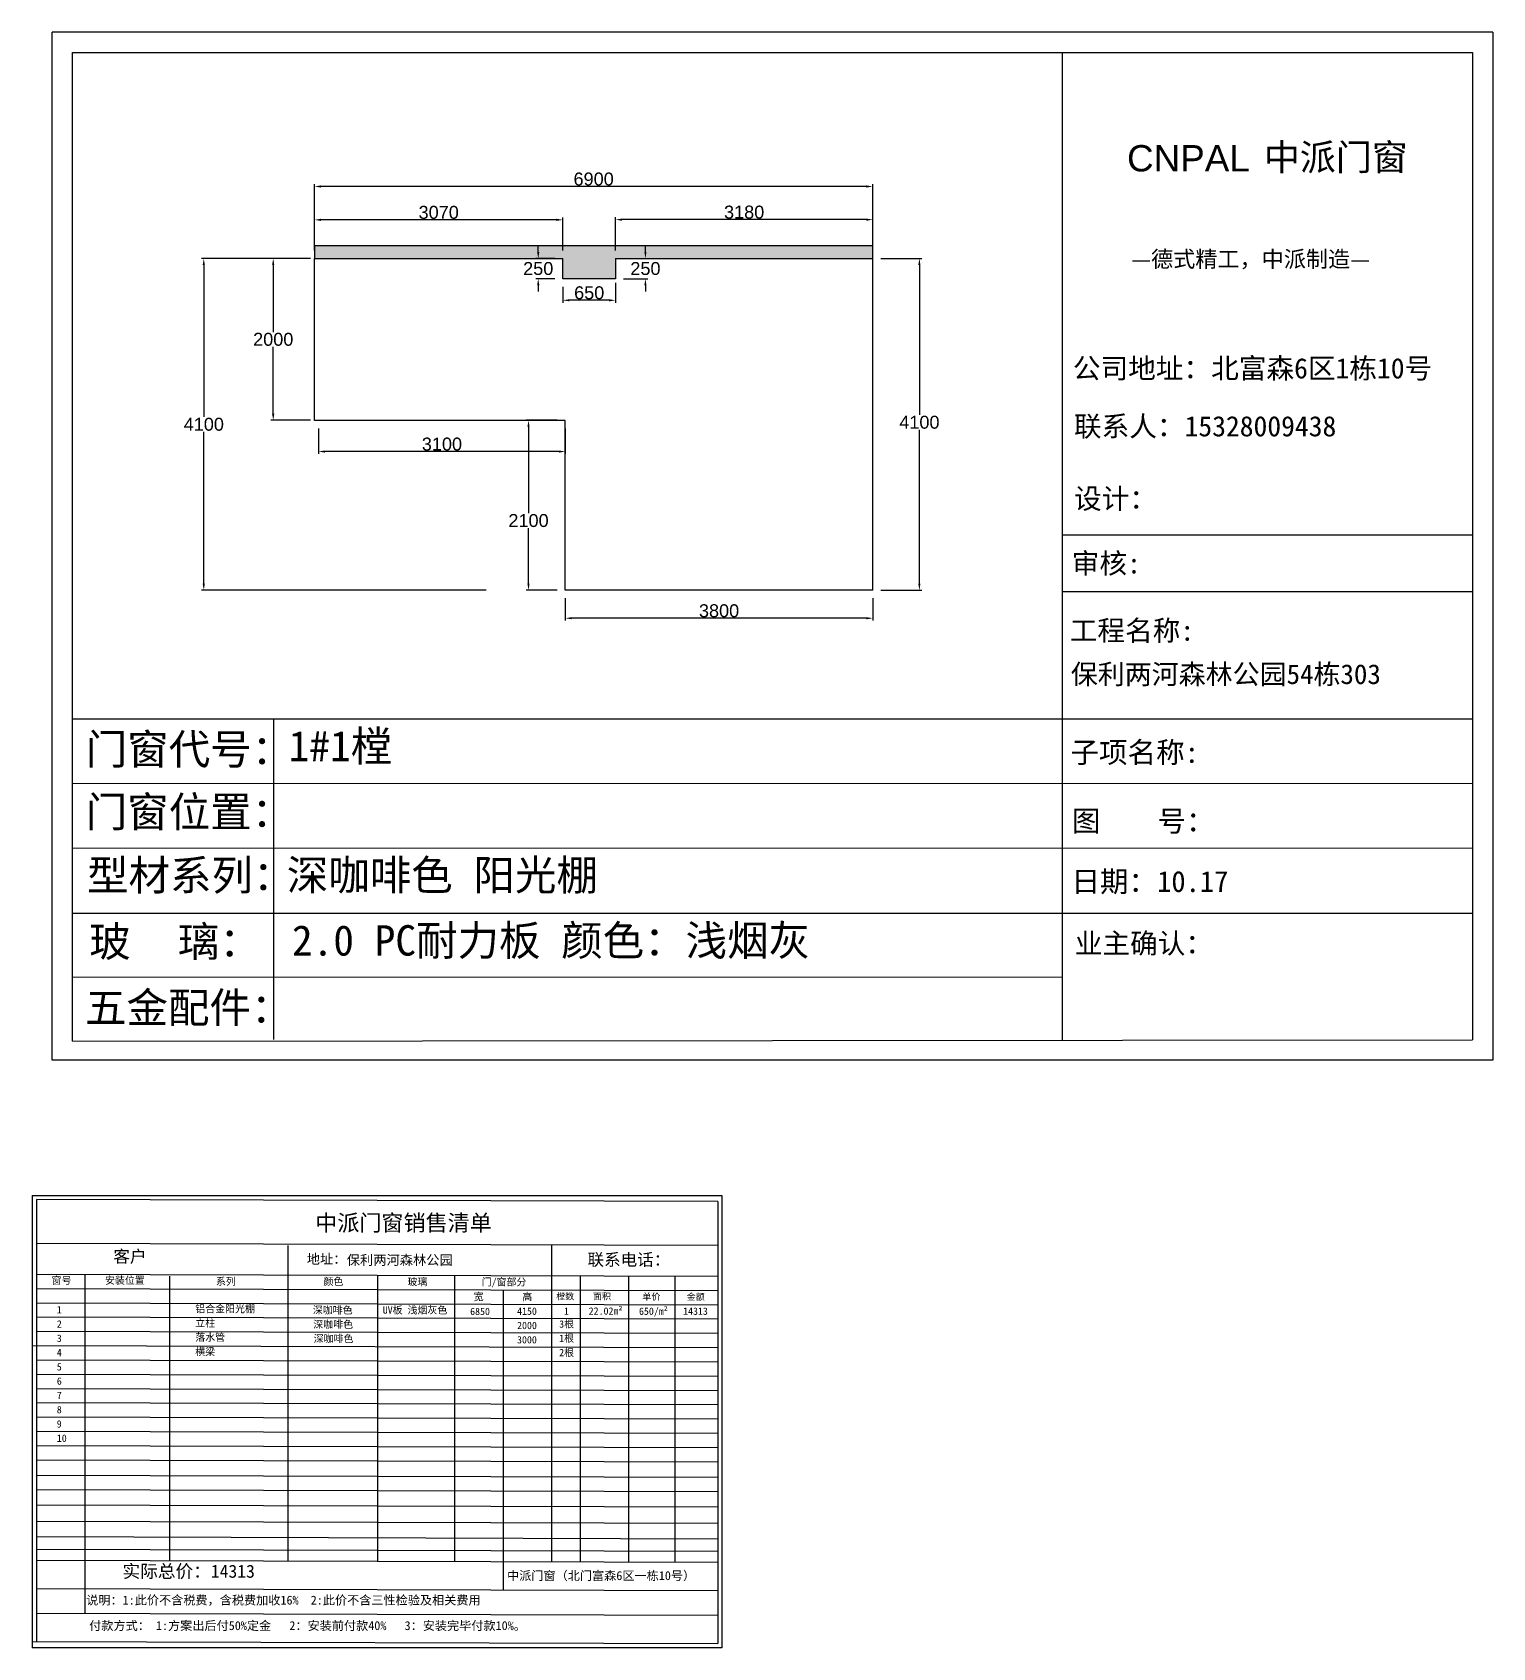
# Model space of a CAD drawing. Header units: inches. Extents: x -138455 to 599497, y -747149 to 13167.
# Drawn here: x 293106 to 311155, y -411994 to -392029 of the extents above; entities that cross this region are included whole.
import ezdxf

# ---------------------------------------------------------------- set-up
doc = ezdxf.new("R2010")
doc.units = ezdxf.units.IN
doc.header["$MEASUREMENT"] = 0
doc.header["$PDMODE"] = 35
doc.header["$PDSIZE"] = -3
doc.layers.add('0 @ 1', color=7, linetype='Continuous')
doc.styles.add('Annotative', font='arialbd.ttf')
doc.styles.add('MtXpl_', font='')
doc.styles.get("Standard").update_dxf_attribs({"font": 'arial.ttf'})
doc.styles.get('MtXpl_').set_extended_font_data('SimSun')
doc.dimstyles.get("Standard").update_dxf_attribs({"dimtxt": 80, "dimasz": 70, "dimexe": 40, "dimexo": 80, "dimgap": 0, "dimtad": 1, "dimtih": 1, "dimtoh": 1, "dimdec": 0, "dimzin": 0, "dimdsep": 46, "dimtxsty": 'Standard', "dimcen": 0.09, "dimadec": 0, "dimazin": 0, "dimtfac": 1, "dimtdec": 0, "dimtofl": 0, "dimtmove": 0, "dimatfit": 3, "dimfxl": 0, "dimtolj": 1, "dimtzin": 0, "dimarcsym": 0})

# ---------------------------------------------------------------- blocks, each defined once
blk = doc.blocks.new('*D1782')
at = {"color": 0, "lineweight": -2, "transparency": 16777216}
for p, q in [((303594, -394824), (304100, -394824)), ((304070, -394904), (304070, -396758)), ((304070, -398844), (304070, -396941)), ((303594, -398924), (304100, -398924))]:
    blk.add_line(p, q, dxfattribs=at)
at = {"color": 0, "transparency": 16777216}
for points in [[(304056, -394904), (304083, -394904), (304070, -394824)], [(304056, -398844), (304083, -398844), (304070, -398924)]]:
    blk.add_solid(points, dxfattribs=at)
at = {"layer": 'Defpoints', "color": 0, "transparency": 16777216}
for p in [(303494, -394824), (304070, -394824), (303494, -398924)]:
    blk.add_point(p, dxfattribs=at)
at = {"color": 0, "transparency": 16777216, "insert": (304070, -396849), "char_height": 160, "attachment_point": 5}
blk.add_mtext('\\A1;4100', dxfattribs=at)
blk = doc.blocks.new('*D1783')
at = {"color": 0, "lineweight": -2, "transparency": 16777216}
for p, q in [((299694, -399024), (299694, -399300)), ((303494, -399024), (303494, -399300)), ((303414, -399270), (299774, -399270))]:
    blk.add_line(p, q, dxfattribs=at)
at = {"color": 0, "transparency": 16777216}
for points in [[(299774, -399257), (299774, -399284), (299694, -399270)], [(303414, -399257), (303414, -399284), (303494, -399270)]]:
    blk.add_solid(points, dxfattribs=at)
at = {"layer": 'Defpoints', "color": 0, "transparency": 16777216}
for p in [(299694, -398924), (303494, -398924), (299694, -399270)]:
    blk.add_point(p, dxfattribs=at)
at = {"color": 0, "transparency": 16777216, "insert": (301594, -399179), "char_height": 160, "attachment_point": 5}
blk.add_mtext('\\A1;3800', dxfattribs=at)
blk = doc.blocks.new('*D1784')
at = {"color": 0, "lineweight": -2, "transparency": 16777216}
for p, q in [((299594, -396824), (299209, -396824)), ((299239, -396904), (299239, -397973)), ((299239, -398844), (299239, -398156)), ((299594, -398924), (299209, -398924))]:
    blk.add_line(p, q, dxfattribs=at)
at = {"color": 0, "transparency": 16777216}
for points in [[(299225, -396904), (299252, -396904), (299239, -396824)], [(299225, -398844), (299252, -398844), (299239, -398924)]]:
    blk.add_solid(points, dxfattribs=at)
at = {"layer": 'Defpoints', "color": 0, "transparency": 16777216}
for p in [(299239, -396824), (299694, -396824), (299694, -398924)]:
    blk.add_point(p, dxfattribs=at)
at = {"color": 0, "transparency": 16777216, "insert": (299239, -398064), "char_height": 160, "attachment_point": 5}
blk.add_mtext('\\A1;2100', dxfattribs=at)
blk = doc.blocks.new('*D1785')
at = {"color": 0, "lineweight": -2, "transparency": 16777216}
for p, q in [((296644, -396924), (296644, -397240)), ((299694, -396924), (299694, -397240)), ((299614, -397210), (296724, -397210))]:
    blk.add_line(p, q, dxfattribs=at)
at = {"color": 0, "transparency": 16777216}
for points in [[(296724, -397197), (296724, -397224), (296644, -397210)], [(299614, -397197), (299614, -397224), (299694, -397210)]]:
    blk.add_solid(points, dxfattribs=at)
at = {"layer": 'Defpoints', "color": 0, "transparency": 16777216}
for p in [(296644, -396824), (299694, -396824), (296644, -397210)]:
    blk.add_point(p, dxfattribs=at)
at = {"color": 0, "transparency": 16777216, "insert": (298169, -397119), "char_height": 160, "attachment_point": 5}
blk.add_mtext('\\A1;3100', dxfattribs=at)
blk = doc.blocks.new('*D1786')
at = {"color": 0, "lineweight": -2, "transparency": 16777216}
for p, q in [((296544, -394824), (296054, -394824)), ((296084, -394904), (296084, -395733)), ((296084, -396744), (296084, -395916)), ((296544, -396824), (296054, -396824))]:
    blk.add_line(p, q, dxfattribs=at)
at = {"color": 0, "transparency": 16777216}
for points in [[(296070, -394904), (296097, -394904), (296084, -394824)], [(296070, -396744), (296097, -396744), (296084, -396824)]]:
    blk.add_solid(points, dxfattribs=at)
at = {"layer": 'Defpoints', "color": 0, "transparency": 16777216}
for p in [(296084, -394824), (296644, -394824), (296644, -396824)]:
    blk.add_point(p, dxfattribs=at)
at = {"color": 0, "transparency": 16777216, "insert": (296084, -395824), "char_height": 160, "attachment_point": 5}
blk.add_mtext('\\A1;2000', dxfattribs=at)
blk = doc.blocks.new('*D1787')
at = {"color": 0, "lineweight": -2, "transparency": 16777216}
for p, q in [((296594, -394724), (296594, -393904)), ((303494, -394724), (303494, -393904)), ((303414, -393934), (296674, -393934))]:
    blk.add_line(p, q, dxfattribs=at)
at = {"color": 0, "transparency": 16777216}
for points in [[(296674, -393921), (296674, -393948), (296594, -393934)], [(303414, -393921), (303414, -393948), (303494, -393934)]]:
    blk.add_solid(points, dxfattribs=at)
at = {"layer": 'Defpoints', "color": 0, "transparency": 16777216}
for p in [(296594, -393934), (296594, -394824), (303494, -394824)]:
    blk.add_point(p, dxfattribs=at)
at = {"color": 0, "transparency": 16777216, "insert": (300044, -393843), "char_height": 160, "attachment_point": 5}
blk.add_mtext('\\A1;6900', dxfattribs=at)
blk = doc.blocks.new('*D1836')
at = {"color": 0, "lineweight": -2, "transparency": 16777216}
for p, q in [((300684, -394744), (300684, -394664)), ((300414, -394824), (300714, -394824)), ((300414, -395074), (300714, -395074)), ((300684, -395154), (300684, -395234))]:
    blk.add_line(p, q, dxfattribs=at)
at = {"color": 0, "transparency": 16777216}
for points in [[(300671, -394744), (300697, -394744), (300684, -394824)], [(300671, -395154), (300697, -395154), (300684, -395074)]]:
    blk.add_solid(points, dxfattribs=at)
at = {"layer": 'Defpoints', "color": 0, "transparency": 16777216}
for p in [(300314, -394824), (300314, -395074), (300684, -395074)]:
    blk.add_point(p, dxfattribs=at)
at = {"color": 0, "transparency": 16777216, "insert": (300684, -394949), "char_height": 160, "attachment_point": 5}
blk.add_mtext('\\A1;250', dxfattribs=at)
blk = doc.blocks.new('*D1837')
at = {"color": 0, "lineweight": -2, "transparency": 16777216}
for p, q in [((299664, -395174), (299664, -395371)), ((300314, -395124), (300314, -395371)), ((300234, -395341), (299744, -395341))]:
    blk.add_line(p, q, dxfattribs=at)
at = {"color": 0, "transparency": 16777216}
for points in [[(299744, -395328), (299744, -395354), (299664, -395341)], [(300234, -395328), (300234, -395354), (300314, -395341)]]:
    blk.add_solid(points, dxfattribs=at)
at = {"layer": 'Defpoints', "color": 0, "transparency": 16777216}
for p in [(299664, -395074), (300314, -395024), (299664, -395341)]:
    blk.add_point(p, dxfattribs=at)
at = {"color": 0, "transparency": 16777216, "insert": (299989, -395249), "char_height": 160, "attachment_point": 5}
blk.add_mtext('\\A1;650', dxfattribs=at)
blk = doc.blocks.new('*D1838')
at = {"color": 0, "lineweight": -2, "transparency": 16777216}
for p, q in [((299359, -394744), (299359, -394664)), ((299564, -394824), (299329, -394824)), ((299564, -395074), (299329, -395074)), ((299359, -395154), (299359, -395234))]:
    blk.add_line(p, q, dxfattribs=at)
at = {"color": 0, "transparency": 16777216}
for points in [[(299346, -394744), (299373, -394744), (299359, -394824)], [(299346, -395154), (299373, -395154), (299359, -395074)]]:
    blk.add_solid(points, dxfattribs=at)
at = {"layer": 'Defpoints', "color": 0, "transparency": 16777216}
for p in [(299359, -394824), (299664, -394824), (299664, -395074)]:
    blk.add_point(p, dxfattribs=at)
at = {"color": 0, "transparency": 16777216, "insert": (299359, -394949), "char_height": 160, "attachment_point": 5}
blk.add_mtext('\\A1;250', dxfattribs=at)
blk = doc.blocks.new('*D1839')
at = {"color": 0, "lineweight": -2, "transparency": 16777216}
for p, q in [((300314, -394724), (300314, -394314)), ((303414, -394344), (300394, -394344)), ((303494, -394724), (303494, -394314))]:
    blk.add_line(p, q, dxfattribs=at)
at = {"color": 0, "transparency": 16777216}
for points in [[(300394, -394331), (300394, -394358), (300314, -394344)], [(303414, -394331), (303414, -394358), (303494, -394344)]]:
    blk.add_solid(points, dxfattribs=at)
at = {"layer": 'Defpoints', "color": 0, "transparency": 16777216}
for p in [(300314, -394344), (300314, -394824), (303494, -394824)]:
    blk.add_point(p, dxfattribs=at)
at = {"color": 0, "transparency": 16777216, "insert": (301904, -394252), "char_height": 160, "attachment_point": 5}
blk.add_mtext('\\A1;3180', dxfattribs=at)
blk = doc.blocks.new('*D1840')
at = {"color": 0, "lineweight": -2, "transparency": 16777216}
for p, q in [((296594, -394724), (296594, -394317)), ((299584, -394347), (296674, -394347)), ((299664, -394724), (299664, -394317))]:
    blk.add_line(p, q, dxfattribs=at)
at = {"color": 0, "transparency": 16777216}
for points in [[(296674, -394333), (296674, -394360), (296594, -394347)], [(299584, -394333), (299584, -394360), (299664, -394347)]]:
    blk.add_solid(points, dxfattribs=at)
at = {"layer": 'Defpoints', "color": 0, "transparency": 16777216}
for p in [(296594, -394347), (296594, -394824), (299664, -394824)]:
    blk.add_point(p, dxfattribs=at)
at = {"color": 0, "transparency": 16777216, "insert": (298129, -394255), "char_height": 160, "attachment_point": 5}
blk.add_mtext('\\A1;3070', dxfattribs=at)
blk = doc.blocks.new('*D1841')
at = {"color": 0, "lineweight": -2, "transparency": 16777216}
for p, q in [((296199, -394824), (295196, -394824)), ((295226, -394904), (295226, -396783)), ((295226, -398844), (295226, -396966)), ((298715, -398924), (295196, -398924))]:
    blk.add_line(p, q, dxfattribs=at)
at = {"color": 0, "transparency": 16777216}
for points in [[(295212, -394904), (295239, -394904), (295226, -394824)], [(295212, -398844), (295239, -398844), (295226, -398924)]]:
    blk.add_solid(points, dxfattribs=at)
at = {"layer": 'Defpoints', "color": 0, "transparency": 16777216}
for p in [(296299, -394824), (295226, -398924), (298815, -398924)]:
    blk.add_point(p, dxfattribs=at)
at = {"color": 0, "transparency": 16777216, "insert": (295226, -396874), "char_height": 160, "attachment_point": 5}
blk.add_mtext('\\A1;4100', dxfattribs=at)

msp = doc.modelspace()

# ---------------------------------------------------------------- hatches: boundary and pattern name
h = msp.add_hatch()
h.set_pattern_fill('AR-CONC', color=256, scale=20)
h.set_pattern_definition([(50, (0, 0), (143.452037, -12.550427), [15, -165]), (355, (0, 0), (-27.750267, 150.438427), [12, -132]), (100.451444, (11.95, -1.05), (115.70177, 137.888), [12.74804, -140.228422]), (46.1842, (0, 40), (213.448266, -33.103856), [22.5, -247.5]), (96.635635, (17.79, 37.24), (186.93239, 194.82372), [19.12207, -210.34275]), (351.184164, (0, 40), (186.93239, 194.82372), [18, -198]), (21, (20, 30), (119.38141, -80.523778), [15, -165]), (326, (20, 30), (48.663066, 145.03001), [12, -132]), (71.451445, (29.95, 23.29), (168.044475, 64.50623), [12.74804, -140.228422]), (37.5, (0, 0), (2.431971, 66.578771), [0, -130.4, 0, -134, 0, -132.5]), (7.5, (0, 0), (52.613907, 78.882342), [0, -76.4, 0, -127.4, 0, -50.5]), (327.5, (-44.6, 0), (106.764487, -4.5109743), [0, -50, 0, -156, 0, -207]), (317.5, (-64.6, 0), (116.637234, 20.020996), [0, -65, 0, -103.6, 0, -147])])
h.paths.add_polyline_path([(300313.6, -394824.5), (303493.6, -394824.5), (303493.6, -394668.1), (296593.6, -394668.1), (296593.6, -394824.5), (299663.6, -394824.5), (299663.6, -395074.5), (300313.6, -395074.5)])

# ---------------------------------------------------------------- linework, layer by layer
for p, q in [((311155.4, -392028.8), (293352.2, -392028.8)), ((293352.2, -404732.8), (293352.2, -392028.8)), ((311155.4, -392028.8), (311155.4, -404732.8)), ((293602.8, -392278.5), (310905.7, -392278.5)), ((293602.8, -404496.4), (293602.8, -392278.5)), ((305836.4, -392278.5), (305836.4, -404483.3)), ((310905.7, -392278.5), (310905.7, -404482.4)), ((303493.6, -394668.1), (296593.6, -394668.1)), ((296593.6, -394668.1), (296593.6, -394824.5)), ((303493.6, -394824.5), (303493.6, -394668.1)), ((296593.6, -394824.5), (299663.6, -394824.5)), ((296593.6, -396824.5), (296593.6, -394824.5)), ((296593.6, -394824.5), (299663.6, -394824.5)), ((299663.6, -395074.5), (299663.6, -394824.5)), ((300313.6, -394824.5), (300313.6, -395074.5)), ((300313.6, -394824.5), (303493.6, -394824.5)), ((300313.6, -394824.5), (303493.6, -394824.5)), ((303493.6, -398924.5), (303493.6, -394824.5)), ((300313.6, -395074.5), (299663.6, -395074.5)), ((299693.6, -396824.5), (296593.6, -396824.5)), ((299693.6, -398924.5), (299693.6, -396824.5)), ((305836.4, -398237.7), (310905.7, -398237.7)), ((303493.6, -398924.5), (299693.6, -398924.5)), ((305836.4, -398939.7), (310905.7, -398939.7)), ((293600.2, -400514), (310905.7, -400514)), ((296086.8, -400514), (296088, -404478.5)), ((293600.7, -401313.9), (310905.7, -401308.5)), ((293601.3, -402114), (310905.7, -402108.5)), ((293601.8, -402914.6), (310905.7, -402914.6)), ((293602.3, -403708.6), (305836.4, -403701.5)), ((293602.8, -404496.4), (310905.7, -404482.4)), ((311155.4, -404732.8), (293352.2, -404732.8)), ((293106.3, -406403.2), (293106.3, -411993.7)), ((293106.3, -406403.2), (301630, -406403.2)), ((301580, -406478.4), (293156.3, -406453.2)), ((293156.3, -406453.2), (293156.3, -411918.6)), ((301580, -406478.4), (301580, -411943.7)), ((301630, -406403.2), (301630, -411993.7)), ((301580, -407024.7), (293156.3, -406999.6)), ((296263.5, -407024.7), (296263.5, -409711.6)), ((299525, -407024.7), (299525, -410935.2)), ((293156.3, -407376.6), (301580, -407401.7)), ((293756.3, -407376.6), (293756.3, -408964.8)), ((294801.9, -407401.7), (294801.9, -410914.9)), ((297373.4, -407401.7), (297373.4, -410922.6)), ((298325, -407401.7), (298325, -410925.5)), ((299876.1, -407401.7), (299876.1, -410935.2)), ((300476.1, -407401.7), (300476.1, -408990)), ((301045.4, -407401.7), (301045.4, -410935.2)), ((293156.3, -407553), (301580, -407578.2)), ((298925, -407578.2), (298925, -410935.2)), ((293156.3, -407729.5), (301580, -407754.7)), ((293156.3, -407906), (301580, -407931.1)), ((293156.3, -408082.5), (301580, -408107.6)), ((293106.3, -408258.9), (301580, -408284.1)), ((293156.3, -408435.4), (301580, -408460.5)), ((293156.3, -408611.9), (301580, -408637)), ((293156.3, -408788.3), (301580, -408813.5)), ((293156.3, -408964.8), (301580, -408990)), ((293756.3, -408964.8), (293756.3, -411566.6)), ((300476.1, -408990), (300476.1, -410935.2)), ((293156.3, -409141.3), (301580, -409166.4)), ((293156.3, -409317.8), (301580, -409342.9)), ((293156.3, -409494.2), (301580, -409519.4)), ((293156.3, -409670.7), (301580, -409695.8)), ((293156.3, -409859.9), (301580, -409885)), ((296263.5, -409711.6), (296263.5, -410919.3)), ((293156.3, -410038.1), (301580, -410063.3)), ((293156.3, -410228.8), (301580, -410253.9)), ((293156.3, -410430.6), (301580, -410455.7)), ((293156.3, -410621.2), (301580, -410646.4)), ((293156.3, -410777.1), (301580, -410802.2)), ((293156.3, -410910), (301580, -410935.2)), ((298925, -410935.2), (298925, -411280.2)), ((293156.3, -411263), (301580, -411288.1)), ((293156.3, -411566.6), (301580, -411591.7)), ((293106.3, -411918.6), (301580, -411943.7)), ((301630, -411993.7), (293106.3, -411993.7))]:
    msp.add_line(p, q)

# ---------------------------------------------------------------- texts
msp.add_text('CNPAL', height=325.75).set_placement((306636.3, -393748.4))
at = {"style": 'MtXpl_'}
for s, height, p in [('中派门窗', 325.75, (308327.7, -393735)), ('—德式精工，中派制造—', 200.459, (306689.4, -394930.8)), ('公司地址：北富森6区1栋10号', 250.574, (305966.8, -396306.4)), ('联系人：15328009438', 250.574, (305980.4, -397022.7)), ('设计：', 250.57, (305980.8, -397917)), ('审核:', 250.57, (305953.3, -398716.7)), ('工程名称:', 250.57, (305928.2, -399547.5)), ('保利两河森林公园54栋303 ', 244.399, (305941.4, -400083.8)), ('子项名称:', 258.93, (305936.2, -401057.1)), ('图    号：', 258.93, (305954.8, -401906.3)), ('日期：10.17', 258.93, (305948.6, -402653.6)), ('业主确认：', 250.57, (305990.4, -403413.7))]:
    msp.add_text(s, height=height, dxfattribs=at).set_placement(p)
at = {"layer": '0 @ 1', "style": 'Annotative'}
for s, height, p in [('门窗代号：', 375.86, (293767.1, -401077)), ('门窗位置：', 375.86, (293767.1, -401851.3)), ('型材系列：', 375.86, (293782.9, -402633.6)), ('玻    璃：', 375.86, (293809.2, -403453.8)), ('五金配件：', 375.86, (293757.9, -404270.9)), ('保利两河森林公园', 120, (296992.8, -407261.9))]:
    msp.add_text(s, height=height, dxfattribs=at).set_placement(p)
at = {"layer": '0 @ 1', "attachment_point": 1, "style": 'Annotative'}
for s, width, heights, insert, char_height in [('{\\fSimSun|b1|i0|c134|p2;1#1樘}', 4396.385, [0], (296274.1, -400662.8), 375.861), ('{\\fSimSun|b1|i0|c134|p2;深咖啡色 阳光棚}', 9006.576, [0], (296252.1, -402256.4), 375.861), ('{\\fSimSun|b1|i0|c134|p2;2.0 PC耐力板 颜色：浅烟灰}', 7839.588, [0], (296314.9, -403064.1), 375.861), ('{\\fSimSun|b1|i0|c134|p2;中派门窗销售清单}', 2802.276, [0], (296603.1, -406642.6), 200), ('{\\fSimSun|b1|i0|c134|p2;客户}', 485.592, [0], (294107.8, -407082.7), 150), ('{\\fSimSun|b1|i0|c134|p2;地址：}', 3483.473, [0], (296497.8, -407129.4), 120), ('{\\fSimSun|b1|i0|c134|p2;联系电话：}', 1409.924, [0], (299968.5, -407122.7), 150), ('{\\fSimSun|b1|i0|c134|p2;窗号}', 485.592, [0], (293345, -407409.2), 90), ('{\\fSimSun|b1|i0|c134|p2;安装位置}', 706.927, [0], (294004.8, -407408.5), 90), ('{\\fSimSun|b1|i0|c134|p2;系列}', 485.592, [0], (295375.4, -407421.8), 90), ('{\\fSimSun|b1|i0|c134|p2;颜色}', 485.592, [0], (296704.4, -407422.8), 90), ('{\\fSimSun|b1|i0|c134|p2;玻璃}', 485.592, [0], (297743.2, -407426.4), 90), ('{\\fSimSun|b1|i0|c134|p2;门/窗部分}', 603.897, [0], (298660.4, -407429.1), 90), ('{\\fSimSun|b1|i0|c134|p2;宽 }', 603.897, [0], (298561.6, -407611.2), 90), ('{\\fSimSun|b1|i0|c134|p2;高 }', 603.897, [0], (299161.6, -407611.2), 90), ('{\\fSimSun|b1|i0|c134|p2;樘数}', 603.897, [0], (299580.4, -407611.4), 80), ('{\\fSimSun|b1|i0|c134|p2;面积}', 603.897, [0], (300034.8, -407611.4), 80), ('{\\fSimSun|b1|i0|c134|p2;单价}', 603.897, [0], (300645.8, -407615.2), 80), ('{\\fSimSun|b1|i0|c134|p2;金额}', 603.897, [0], (301192.7, -407616.6), 80), ('{\\fSimSun|b1|i0|c134|p2;1}', 485.592, [0], (293409.4, -407771.4), 90), ('{\\fSimSun|b1|i0|c134|p2;铝合金阳光棚}', 1528.495, [129], (295121, -407760.1), 90), ('{\\fSimSun|b1|i0|c134|p2;深咖啡色}', 1460.301, [0], (296574, -407776.2), 90), ('{\\fSimSun|b1|i0|c134|p2;UV板 浅烟灰色}', 1460.301, [0], (297437.6, -407775.7), 90), ('{\\fSimSun|b1|i0|c134|p2;6850}', 1460.301, [0], (298517.5, -407792.5), 90), ('{\\fSimSun|b1|i0|c134|p2;4150}', 1460.301, [0], (299097.6, -407789.9), 90), ('{\\fSimSun|b1|i0|c134|p2;1}', 102.542, [0], (299676.2, -407788.7), 90), ('{\\fSimSun|b1|i0|c134|p2;22.02m²}', 1460.301, [0], (299982.7, -407787.7), 90), ('{\\fSimSun|b1|i0|c134|p2;650/m²}', 1460.301, [0], (300604.2, -407790.5), 90), ('{\\fSimSun|b1|i0|c134|p2;14313}', 1460.301, [0], (301149.5, -407789.7), 90), ('{\\fSimSun|b1|i0|c134|p2;2}', 485.592, [0], (293409.4, -407947.9), 90), ('{\\fSimSun|b1|i0|c134|p2;立柱}', 1528.495, [129], (295120.5, -407936.6), 90), ('{\\fSimSun|b1|i0|c134|p2;深咖啡色}', 1460.301, [0], (296579.2, -407952.6), 90), ('{\\fSimSun|b1|i0|c134|p2;2000}', 1460.301, [0], (299097.6, -407966.4), 90), ('{\\fSimSun|b1|i0|c134|p2;3根}', 425.804, [0], (299617.8, -407948.3), 90), ('{\\fSimSun|b1|i0|c134|p2;3}', 485.592, [0], (293409.4, -408124.4), 90), ('{\\fSimSun|b1|i0|c134|p2;横梁}', 1528.495, [129], (295120, -408289.6), 90), ('{\\fSimSun|b1|i0|c134|p2;落水管}', 1528.495, [129], (295120.5, -408113.1), 90), ('{\\fSimSun|b1|i0|c134|p2;深咖啡色}', 1460.301, [0], (296584.5, -408129.1), 90), ('{\\fSimSun|b1|i0|c134|p2;3000}', 1460.301, [0], (299097.1, -408142.9), 90), ('{\\fSimSun|b1|i0|c134|p2;1根}', 425.804, [0], (299617.3, -408124.8), 90), ('{\\fSimSun|b1|i0|c134|p2;4}', 485.592, [0], (293409.4, -408300.9), 90), ('{\\fSimSun|b1|i0|c134|p2;5}', 485.592, [0], (293409.4, -408477.3), 90), ('{\\fSimSun|b1|i0|c134|p2;2根}', 425.804, [0], (299617.3, -408301.3), 90), ('{\\fSimSun|b1|i0|c134|p2;6}', 485.592, [0], (293409.4, -408653.8), 90), ('{\\fSimSun|b1|i0|c134|p2;7}', 485.592, [0], (293409.4, -408830.3), 90), ('{\\fSimSun|b1|i0|c134|p2;8}', 485.592, [0], (293408.9, -409006.7), 90), ('{\\fSimSun|b1|i0|c134|p2;9}', 485.592, [0], (293408.4, -409183.2), 90), ('{\\fSimSun|b1|i0|c134|p2;10}', 485.592, [0], (293409.4, -409359.7), 90), ('{\\fSimSun|b1|i0|c134|p2;实际总价：14313}', 3947.803, [0], (294221.7, -410969), 160), ('{\\fSimSun|b1|i0|c134|p2;中派门窗（北门富森6区一栋10号）}', 2734.804, [0], (298973.7, -411048), 110), ('{\\fSimSun|b1|i0|c134|p2;说明：1:此价不含税费，含税费加收16%  2:此价不含三性检验及相关费用}', 6113.097, [0], (293772.7, -411350.7), 110), ('{\\fSimSun|b1|i0|c134|p2;付款方式： 1:方案出后付50%定金   2：安装前付款40%   3：安装完毕付款10%。}', 7146.186, [0], (293809.2, -411665.8), 110)]:
    msp.add_mtext_dynamic_manual_height_columns(s, width=width, gutter_width=903.5, heights=heights, dxfattribs=dict(at, insert=insert, char_height=char_height))

# ---------------------------------------------------------------- dimensions: what is measured, and where the dimension line sits
for base, p1, p2, angle, picture, middle in [((296593.6, -393934.5), (303493.6, -394824.5), (296593.6, -394824.5), 180, '*D1787', (300043.6, -393842.8)), ((296593.6, -394346.8), (299663.6, -394824.5), (296593.6, -394824.5), 180, '*D1840', (298128.6, -394255)), ((300313.6, -394344.2), (303493.6, -394824.5), (300313.6, -394824.5), 180, '*D1839', (301903.6, -394252.5)), ((299359.3, -394824.5), (299663.6, -395074.5), (299663.6, -394824.5), 270, '*D1838', (299359.3, -394949.5)), ((300684.1, -395074.5), (300313.6, -394824.5), (300313.6, -395074.5), 270, '*D1836', (300684.1, -394949.5)), ((295225.8, -398924.5), (296298.6, -394824.5), (298814.9, -398924.5), 270, '*D1841', (295225.8, -396874.5)), ((299663.6, -395341.2), (300313.6, -395024.5), (299663.6, -395074.5), 180, '*D1837', (299988.6, -395249.5))]:
    dim = msp.add_linear_dim(base=base, p1=p1, p2=p2, angle=angle, dimstyle='Standard', override={"dimtxt": 160, "dimasz": 80, "dimexe": 30, "dimexo": 100, "dimgap": 10, "dimfxl": 100})
    dim.commit()
    dim.dimension.update_dxf_attribs({"geometry": picture, "text_midpoint": middle})
for base, p1, p2, angle, text, picture, middle in [((296083.6, -394824.5), (296643.6, -396824.5), (296643.6, -394824.5), 270, '2000', '*D1786', (296083.6, -395824.5)), ((296643.6, -397210.5), (299693.6, -396824.5), (296643.6, -396824.5), 180, '3100', '*D1785', (298168.6, -397118.7))]:
    dim = msp.add_linear_dim(base=base, p1=p1, p2=p2, angle=angle, text=text, dimstyle='Standard', override={"dimtxt": 160, "dimasz": 80, "dimexe": 30, "dimexo": 100, "dimgap": 10, "dimfxl": 100})
    dim.commit()
    dim.dimension.update_dxf_attribs({"geometry": picture, "text_midpoint": middle})
dim = msp.add_linear_dim(base=(304069.6, -394824.5), p1=(303493.6, -398924.5), p2=(303493.6, -394824.5), angle=270, text='4100', dimstyle='Standard', override={"dimtxt": 160, "dimasz": 80, "dimexe": 30, "dimexo": 100, "dimgap": 10, "dimfxl": 100})
dim.commit()
dim.dimension.update_dxf_attribs({"geometry": '*D1782', "text_midpoint": (304069.6, -396849.5), "dimtype": 160})
for base, p1, p2, angle, picture, middle in [((299238.6, -396824.5), (299693.6, -398924.5), (299693.6, -396824.5), 270, '*D1784', (299238.6, -398064.5)), ((299693.6, -399270.5), (303493.6, -398924.5), (299693.6, -398924.5), 180, '*D1783', (301593.6, -399270.5))]:
    dim = msp.add_linear_dim(base=base, p1=p1, p2=p2, angle=angle, dimstyle='Standard', override={"dimtxt": 160, "dimasz": 80, "dimexe": 30, "dimexo": 100, "dimgap": 10, "dimfxl": 100})
    dim.commit()
    dim.dimension.update_dxf_attribs({"geometry": picture, "text_midpoint": middle, "dimtype": 160})

doc.saveas('drawing.dxf')
